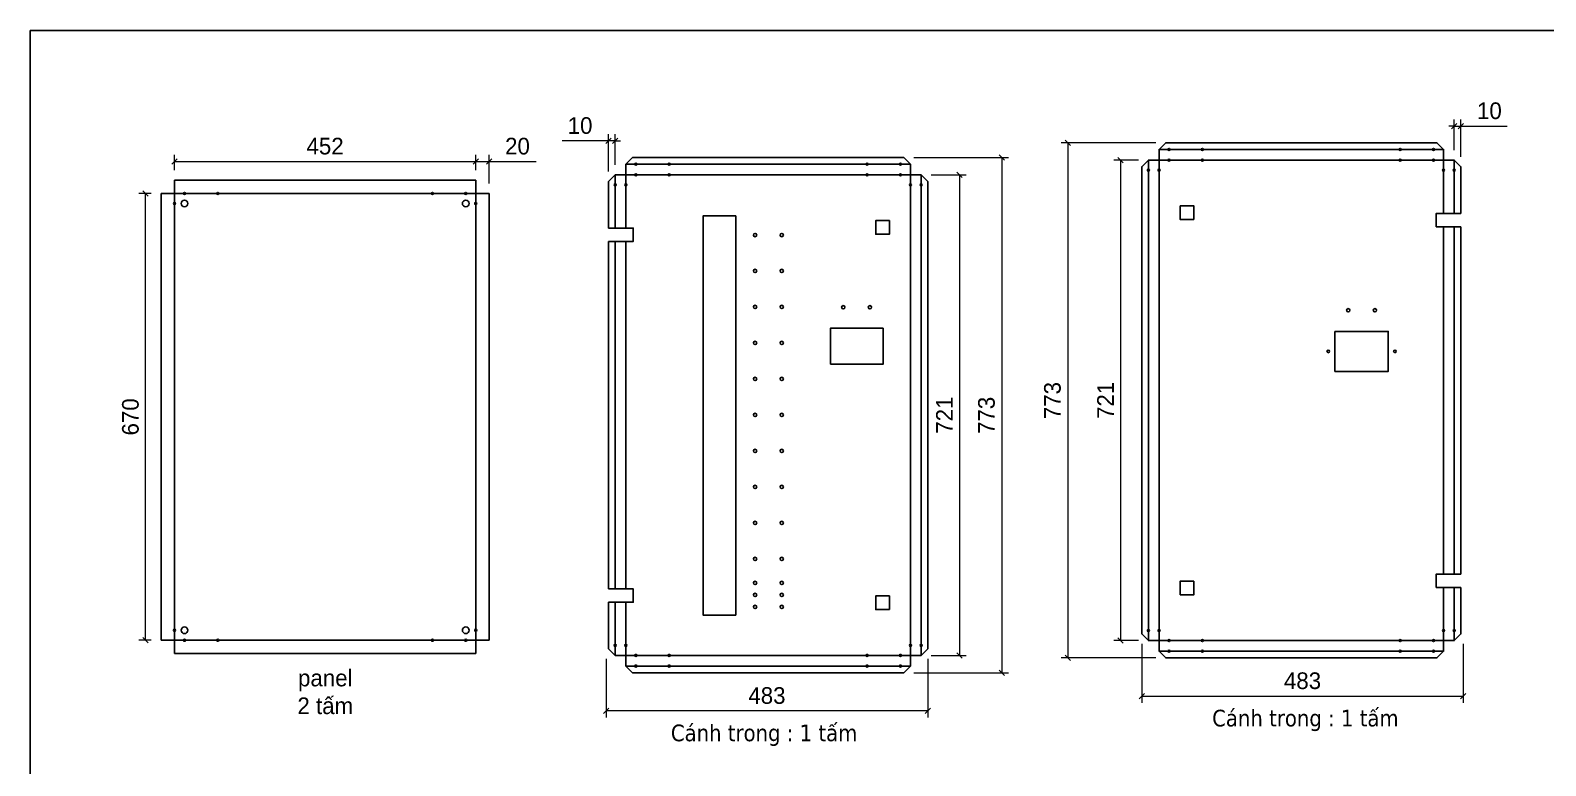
# Model space of a CAD drawing. Header units: millimetres. Extents: x 0 to 4227, y 0 to 2989.
# Drawn here: x 0 to 2274, y 1885 to 2989 of the extents above; entities that cross this region are included whole.
import ezdxf

# ---------------------------------------------------------------- set-up
doc = ezdxf.new("R2010")
doc.units = ezdxf.units.MM
doc.linetypes.add('HIDDENX2', pattern=[19.05, 12.7, -6.35])
for name, color, linetype in [('CNC', 7, 'Continuous'), ('DIM', 253, 'Continuous'), ('THIET BI', 2, 'Continuous')]:
    doc.layers.add(name, color=color, linetype=linetype)
doc.styles.add('Arial', font='arial.ttf')
doc.dimstyles.new('Dim-25', dxfattribs={"dimtxt": 25, "dimasz": 8, "dimexe": 10, "dimexo": 15, "dimgap": 10, "dimtad": 1, "dimdec": 0, "dimtxsty": 'Standard', "dimblk": 'OBLIQUE', "dimcen": 10, "dimclrd": 5, "dimclre": 5, "dimclrt": 3, "dimazin": 3, "dimtfac": 1, "dimtdec": 0, "dimtmove": 0, "dimatfit": 3, "dimldrblk": 'OBLIQUE', "dimlwd": 9, "dimlwe": 9})

# ---------------------------------------------------------------- blocks, each defined once
blk = doc.blocks.new('KHUNG CHUẨN')
at = {"color": 7}
blk.add_lwpolyline([(16919.2, -26555.2), (19889.2, -26555.2), (19889.2, -28655.2), (16919.2, -28655.2)], close=True, dxfattribs=at)
at = {"color": 3, "style": 'Arial'}
for tag, p in [('#01', (17055.6, -28580.1)), ('#02', (17431.4, -28580.1)), ('#03', (18030.6, -28580.1)), ('#08', (18751.7, -28580.1)), ('#10', (19064.8, -28580.1)), ('#04', (17024.8, -28634.6)), ('#05', (17308.5, -28633)), ('#06', (17632.7, -28633.7)), ('#07', (18002, -28634.7)), ('#09', (18753.8, -28632.6)), ('#11', (19060.3, -28625.7)), ('#12', (19806.5, -28628.9))]:
    blk.add_attdef(tag, p, '', height=20, dxfattribs=at)
blk = doc.blocks.new('f3daunguoc')
at = {"layer": 'CNC', "color": 2, "lineweight": -3}
blk.add_circle((0, 0), 1.5, dxfattribs=at)
blk = doc.blocks.new('*D56')
at = {"color": 0, "linetype": 'ByBlock', "lineweight": -2}
for p, q in [((672.3, 2795.8), (664.3, 2787.8)), ((684.3, 2787.8), (692.3, 2795.8))]:
    blk.add_line(p, q, dxfattribs=at)
at = {"layer": 'Defpoints', "color": 0, "ltscale": 3, "transparency": 16777216}
for p in [(688.3, 2791.8), (668.3, 2763.7), (688.3, 2743.7)]:
    blk.add_point(p, dxfattribs=at)
at = {"layer": 'DIM', "color": 5, "lineweight": 9, "ltscale": 3, "transparency": 16777216}
for p, q in [((668.3, 2778.7), (668.3, 2801.8)), ((688.3, 2758.7), (688.3, 2801.8)), ((668.3, 2791.8), (688.3, 2791.8)), ((688.3, 2791.8), (759.1, 2791.8))]:
    blk.add_line(p, q, dxfattribs=at)
at = {"layer": 'DIM', "color": 3, "ltscale": 3, "transparency": 16777216, "insert": (731, 2814.6), "char_height": 25, "attachment_point": 5}
blk.add_mtext('20', dxfattribs=at)
blk = doc.blocks.new('_Oblique')
at = {"color": 0, "linetype": 'ByBlock', "lineweight": -2}
blk.add_line((-0.5, -0.5), (0.5, 0.5), dxfattribs=at)
blk = doc.blocks.new('*D57')
at = {"color": 0, "linetype": 'ByBlock', "lineweight": -2}
for p, q in [((220.3, 2795.8), (212.3, 2787.8)), ((664.3, 2787.8), (672.3, 2795.8))]:
    blk.add_line(p, q, dxfattribs=at)
at = {"layer": 'Defpoints', "color": 0, "ltscale": 3, "transparency": 16777216}
for p in [(668.3, 2791.8), (216.3, 2763.7), (668.3, 2763.7)]:
    blk.add_point(p, dxfattribs=at)
at = {"layer": 'DIM', "color": 5, "lineweight": 9, "ltscale": 3, "transparency": 16777216}
for p, q in [((216.3, 2778.7), (216.3, 2801.8)), ((668.3, 2778.7), (668.3, 2801.8)), ((216.3, 2791.8), (668.3, 2791.8))]:
    blk.add_line(p, q, dxfattribs=at)
at = {"layer": 'DIM', "color": 3, "ltscale": 3, "transparency": 16777216, "insert": (442.3, 2814.6), "char_height": 25, "attachment_point": 5}
blk.add_mtext('452', dxfattribs=at)
blk = doc.blocks.new('*D58')
at = {"color": 0, "linetype": 'ByBlock', "lineweight": -2}
for p, q in [((177, 2739.7), (169, 2747.7)), ((169, 2077.3), (177, 2069.3))]:
    blk.add_line(p, q, dxfattribs=at)
at = {"layer": 'Defpoints', "color": 0, "ltscale": 3, "transparency": 16777216}
for p in [(173, 2743.7), (196.3, 2743.7), (196.3, 2073.3)]:
    blk.add_point(p, dxfattribs=at)
at = {"layer": 'DIM', "color": 5, "lineweight": 9, "ltscale": 3, "transparency": 16777216}
for p, q in [((181.3, 2743.7), (163, 2743.7)), ((173, 2073.3), (173, 2743.7)), ((181.3, 2073.3), (163, 2073.3))]:
    blk.add_line(p, q, dxfattribs=at)
at = {"layer": 'DIM', "color": 3, "ltscale": 3, "transparency": 16777216, "insert": (150.3, 2408.5), "char_height": 25, "attachment_point": 5, "rotation": 90}
blk.add_mtext('670', dxfattribs=at)
blk = doc.blocks.new('*D59')
at = {"color": 0, "linetype": 'ByBlock', "lineweight": -2}
for p, q in [((2132.6, 2840.9), (2140.6, 2848.9)), ((2150.6, 2848.9), (2142.6, 2840.9))]:
    blk.add_line(p, q, dxfattribs=at)
at = {"layer": 'Defpoints', "color": 0, "ltscale": 3, "transparency": 16777216}
for p in [(2146.6, 2844.9), (2136.6, 2793.7), (2146.6, 2783.7)]:
    blk.add_point(p, dxfattribs=at)
at = {"layer": 'DIM', "color": 5, "lineweight": 9, "ltscale": 3, "transparency": 16777216}
for p, q in [((2136.6, 2844.9), (2128.6, 2844.9)), ((2136.6, 2808.7), (2136.6, 2854.9)), ((2136.6, 2844.9), (2146.6, 2844.9)), ((2146.6, 2798.7), (2146.6, 2854.9)), ((2146.6, 2844.9), (2216, 2844.9))]:
    blk.add_line(p, q, dxfattribs=at)
at = {"layer": 'DIM', "color": 3, "ltscale": 3, "transparency": 16777216, "insert": (2189.3, 2867.7), "char_height": 25, "attachment_point": 5}
blk.add_mtext('10', dxfattribs=at)
blk = doc.blocks.new('*D60')
at = {"color": 0, "linetype": 'ByBlock', "lineweight": -2}
for p, q in [((1560.6, 2815.7), (1552.6, 2823.7)), ((1552.6, 2050.9), (1560.6, 2042.9))]:
    blk.add_line(p, q, dxfattribs=at)
at = {"layer": 'Defpoints', "color": 0, "ltscale": 3, "transparency": 16777216}
for p in [(1703.6, 2819.7), (1556.6, 2046.9), (1703.6, 2046.9)]:
    blk.add_point(p, dxfattribs=at)
at = {"layer": 'DIM', "color": 5, "lineweight": 9, "ltscale": 3, "transparency": 16777216}
for p, q in [((1688.6, 2819.7), (1546.6, 2819.7)), ((1556.6, 2819.7), (1556.6, 2046.9)), ((1688.6, 2046.9), (1546.6, 2046.9))]:
    blk.add_line(p, q, dxfattribs=at)
at = {"layer": 'DIM', "color": 3, "ltscale": 3, "transparency": 16777216, "insert": (1533.8, 2433), "char_height": 25, "attachment_point": 5, "rotation": 90}
blk.add_mtext('773', dxfattribs=at)
blk = doc.blocks.new('*D61')
at = {"color": 0, "linetype": 'ByBlock', "lineweight": -2}
for p, q in [((1639.9, 2789.7), (1631.9, 2797.7)), ((1631.9, 2076.9), (1639.9, 2068.9))]:
    blk.add_line(p, q, dxfattribs=at)
at = {"layer": 'Defpoints', "color": 0, "ltscale": 3, "transparency": 16777216}
for p in [(1677.6, 2793.7), (1635.9, 2072.9), (1677.6, 2072.9)]:
    blk.add_point(p, dxfattribs=at)
at = {"layer": 'DIM', "color": 5, "lineweight": 9, "ltscale": 3, "transparency": 16777216}
for p, q in [((1662.6, 2793.7), (1625.9, 2793.7)), ((1635.9, 2793.7), (1635.9, 2072.9)), ((1662.6, 2072.9), (1625.9, 2072.9))]:
    blk.add_line(p, q, dxfattribs=at)
at = {"layer": 'DIM', "color": 3, "ltscale": 3, "transparency": 16777216, "insert": (1613.3, 2433.3), "char_height": 25, "attachment_point": 5, "rotation": 90}
blk.add_mtext('721', dxfattribs=at)
blk = doc.blocks.new('*D62')
at = {"color": 0, "linetype": 'ByBlock', "lineweight": -2}
for p, q in [((1671.6, 1993.7), (1663.6, 1985.7)), ((2146.2, 1985.7), (2154.2, 1993.7))]:
    blk.add_line(p, q, dxfattribs=at)
at = {"layer": 'Defpoints', "color": 0, "ltscale": 3, "transparency": 16777216}
for p in [(1667.6, 2082.9), (2150.2, 2082.9), (2150.2, 1989.7)]:
    blk.add_point(p, dxfattribs=at)
at = {"layer": 'DIM', "color": 5, "lineweight": 9, "ltscale": 3, "transparency": 16777216}
for p, q in [((1667.6, 2067.9), (1667.6, 1979.7)), ((2150.2, 2067.9), (2150.2, 1979.7)), ((1667.6, 1989.7), (2150.2, 1989.7))]:
    blk.add_line(p, q, dxfattribs=at)
at = {"layer": 'DIM', "color": 3, "ltscale": 3, "transparency": 16777216, "insert": (1908.9, 2012.5), "char_height": 25, "attachment_point": 5}
blk.add_mtext('483', dxfattribs=at)
blk = doc.blocks.new('*D63')
at = {"color": 0, "linetype": 'ByBlock', "lineweight": -2}
for p, q in [((863.6, 2818.8), (871.6, 2826.8)), ((881.6, 2826.8), (873.6, 2818.8))]:
    blk.add_line(p, q, dxfattribs=at)
at = {"layer": 'Defpoints', "color": 0, "ltscale": 3, "transparency": 16777216}
for p in [(867.6, 2822.8), (867.6, 2761.5), (877.6, 2771.5)]:
    blk.add_point(p, dxfattribs=at)
at = {"layer": 'DIM', "color": 5, "lineweight": 9, "ltscale": 3, "transparency": 16777216}
for p, q in [((867.6, 2822.8), (798.2, 2822.8)), ((867.6, 2776.5), (867.6, 2832.8)), ((877.6, 2822.8), (867.6, 2822.8)), ((877.6, 2786.5), (877.6, 2832.8)), ((877.6, 2822.8), (885.6, 2822.8))]:
    blk.add_line(p, q, dxfattribs=at)
at = {"layer": 'DIM', "color": 3, "ltscale": 3, "transparency": 16777216, "insert": (824.9, 2845.5), "char_height": 25, "attachment_point": 5}
blk.add_mtext('10', dxfattribs=at)
blk = doc.blocks.new('*D64')
at = {"color": 0, "linetype": 'ByBlock', "lineweight": -2}
for p, q in [((1461.6, 2793.5), (1453.6, 2801.5)), ((1453.6, 2028.7), (1461.6, 2020.7))]:
    blk.add_line(p, q, dxfattribs=at)
at = {"layer": 'Defpoints', "color": 0, "ltscale": 3, "transparency": 16777216}
for p in [(1310.6, 2797.5), (1310.6, 2024.7), (1457.6, 2024.7)]:
    blk.add_point(p, dxfattribs=at)
at = {"layer": 'DIM', "color": 5, "lineweight": 9, "ltscale": 3, "transparency": 16777216}
for p, q in [((1325.6, 2797.5), (1467.6, 2797.5)), ((1457.6, 2797.5), (1457.6, 2024.7)), ((1325.6, 2024.7), (1467.6, 2024.7))]:
    blk.add_line(p, q, dxfattribs=at)
at = {"layer": 'DIM', "color": 3, "ltscale": 3, "transparency": 16777216, "insert": (1434.8, 2410.8), "char_height": 25, "attachment_point": 5, "rotation": 90}
blk.add_mtext('773', dxfattribs=at)
blk = doc.blocks.new('*D65')
at = {"color": 0, "linetype": 'ByBlock', "lineweight": -2}
for p, q in [((1398.2, 2767.5), (1390.2, 2775.5)), ((1390.2, 2054.7), (1398.2, 2046.7))]:
    blk.add_line(p, q, dxfattribs=at)
at = {"layer": 'Defpoints', "color": 0, "ltscale": 3, "transparency": 16777216}
for p in [(1336.6, 2771.5), (1336.6, 2050.7), (1394.2, 2050.7)]:
    blk.add_point(p, dxfattribs=at)
at = {"layer": 'DIM', "color": 5, "lineweight": 9, "ltscale": 3, "transparency": 16777216}
for p, q in [((1351.6, 2771.5), (1404.2, 2771.5)), ((1394.2, 2771.5), (1394.2, 2050.7)), ((1351.6, 2050.7), (1404.2, 2050.7))]:
    blk.add_line(p, q, dxfattribs=at)
at = {"layer": 'DIM', "color": 3, "ltscale": 3, "transparency": 16777216, "insert": (1371.6, 2411.1), "char_height": 25, "attachment_point": 5, "rotation": 90}
blk.add_mtext('721', dxfattribs=at)
blk = doc.blocks.new('*D66')
at = {"color": 0, "linetype": 'ByBlock', "lineweight": -2}
for p, q in [((868, 1971.5), (860, 1963.5)), ((1342.6, 1963.5), (1350.6, 1971.5))]:
    blk.add_line(p, q, dxfattribs=at)
at = {"layer": 'Defpoints', "color": 0, "ltscale": 3, "transparency": 16777216}
for p in [(864, 2060.7), (1346.6, 2060.7), (864, 1967.5)]:
    blk.add_point(p, dxfattribs=at)
at = {"layer": 'DIM', "color": 5, "lineweight": 9, "ltscale": 3, "transparency": 16777216}
for p, q in [((864, 2045.7), (864, 1957.5)), ((1346.6, 2045.7), (1346.6, 1957.5)), ((1346.6, 1967.5), (864, 1967.5))]:
    blk.add_line(p, q, dxfattribs=at)
at = {"layer": 'DIM', "color": 3, "ltscale": 3, "transparency": 16777216, "insert": (1105.3, 1990.3), "char_height": 25, "attachment_point": 5}
blk.add_mtext('483', dxfattribs=at)

msp = doc.modelspace()

# ---------------------------------------------------------------- linework, layer by layer
at = {"color": 7}
for points in [[(2146.6, 2152.7), (2146.6, 2082.9), (2136.6, 2072.9), (2120.6, 2072.9), (2120.6, 2056.9), (2110.6, 2046.9), (1703.6, 2046.9), (1693.6, 2056.9), (1693.6, 2072.9), (1677.6, 2072.9), (1667.6, 2082.9), (1667.6, 2783.7), (1677.6, 2793.7), (1693.6, 2793.7), (1693.6, 2809.7), (1703.6, 2819.7), (2110.6, 2819.7), (2120.6, 2809.7), (2120.6, 2793.7), (2136.6, 2793.7), (2146.6, 2783.7), (2146.6, 2713.9)], [(867.6, 2130.5), (867.6, 2060.7), (877.6, 2050.7), (893.6, 2050.7), (893.6, 2034.7), (903.6, 2024.7), (1310.6, 2024.7), (1320.6, 2034.7), (1320.6, 2050.7), (1336.6, 2050.7), (1346.6, 2060.7), (1346.6, 2761.5), (1336.6, 2771.5), (1320.6, 2771.5), (1320.6, 2787.5), (1310.6, 2797.5), (903.6, 2797.5), (893.6, 2787.5), (893.6, 2771.5), (877.6, 2771.5), (867.6, 2761.5), (867.6, 2691.7)], [(1693.6, 2809.7), (2120.6, 2809.7)], [(1320.6, 2787.5), (893.6, 2787.5)], [(1677.6, 2072.9), (1677.6, 2793.7)], [(2120.6, 2152.7), (2120.6, 2072.9), (1693.6, 2072.9), (1693.6, 2793.7), (2120.6, 2793.7), (2120.6, 2713.9)], [(2136.6, 2793.7), (2136.6, 2713.9)], [(216.3, 2763.7), (668.3, 2763.7)], [(877.6, 2771.5), (877.6, 2691.7)], [(893.6, 2130.5), (893.6, 2050.7), (1320.6, 2050.7), (1320.6, 2771.5), (893.6, 2771.5), (893.6, 2691.7)], [(1336.6, 2050.7), (1336.6, 2771.5)], [(196.3, 2073.3), (196.3, 2743.7)], [(688.3, 2743.7), (688.3, 2073.3)], [(2120.6, 2693.9), (2120.6, 2172.7)], [(2136.6, 2693.9), (2136.6, 2172.7)], [(2146.6, 2693.9), (2146.6, 2172.7)], [(867.6, 2671.7), (867.6, 2150.5)], [(877.6, 2671.7), (877.6, 2150.5)], [(893.6, 2671.7), (893.6, 2150.5)], [(2136.6, 2152.7), (2136.6, 2072.9)], [(877.6, 2130.5), (877.6, 2050.7)], [(668.3, 2053.3), (216.3, 2053.3)], [(2120.6, 2056.9), (1693.6, 2056.9)], [(893.6, 2034.7), (1320.6, 2034.7)]]:
    msp.add_lwpolyline(points, dxfattribs=at)
at = {"color": 7, "ltscale": 3}
for points in [[(216.3, 2763.7), (216.3, 2743.7), (196.3, 2743.7)], [(668.3, 2763.7), (668.3, 2743.7), (688.3, 2743.7)], [(216.3, 2053.3), (216.3, 2073.3), (196.3, 2073.3)], [(668.3, 2053.3), (668.3, 2073.3), (688.3, 2073.3)]]:
    msp.add_lwpolyline(points, dxfattribs=at)
at = {"color": 1, "linetype": 'HIDDENX2'}
msp.add_lwpolyline([(216.3, 2743.7), (668.3, 2743.7), (668.3, 2073.3), (216.3, 2073.3)], close=True, dxfattribs=at)
at = {"color": 7}
msp.add_lwpolyline([(216.3, 2743.7), (668.3, 2743.7), (668.3, 2073.3), (216.3, 2073.3)], close=True, dxfattribs=at)
at = {"color": 2, "linetype": 'Continuous', "ltscale": 0.5}
msp.add_lwpolyline([(1058.5, 2710.1), (1009.5, 2710.1), (1009.5, 2111.1), (1058.5, 2111.1)], close=True, dxfattribs=at)
at = {"color": 2, "ltscale": 3}
for points in [[(1725.2, 2725.2), (1745.7, 2725.2), (1745.7, 2704.7), (1725.2, 2704.7)], [(1289.1, 2703), (1268.6, 2703), (1268.6, 2682.5), (1289.1, 2682.5)], [(1289.1, 2703), (1268.6, 2703), (1268.6, 2682.5), (1289.1, 2682.5)], [(1725.2, 2141.5), (1745.7, 2141.5), (1745.7, 2162), (1725.2, 2162)], [(1289.1, 2119.3), (1268.6, 2119.3), (1268.6, 2139.8), (1289.1, 2139.8)], [(1289.1, 2119.3), (1268.6, 2119.3), (1268.6, 2139.8), (1289.1, 2139.8)]]:
    msp.add_lwpolyline(points, close=True, dxfattribs=at)
at = {"color": 2}
for points in [[(2146.6, 2693.9), (2109.6, 2693.9), (2109.6, 2713.9), (2146.6, 2713.9)], [(867.6, 2671.7), (904.6, 2671.7), (904.6, 2691.7), (867.6, 2691.7)], [(2146.6, 2172.7), (2109.6, 2172.7), (2109.6, 2152.7), (2146.6, 2152.7)], [(867.6, 2150.5), (904.6, 2150.5), (904.6, 2130.5), (867.6, 2130.5)]]:
    msp.add_lwpolyline(points, dxfattribs=at)
msp.add_lwpolyline([(1957.6, 2536.8), (2037.6, 2536.8), (2037.6, 2476.8), (1957.6, 2476.8)], close=True, dxfattribs=at)
at = {"color": 2, "ltscale": 3}
for centre in [(231.3, 2728.7), (653.3, 2728.7), (231.3, 2088.3), (653.3, 2088.3)]:
    msp.add_circle(centre, 5, dxfattribs=at)
at = {"color": 2}
for centre, radius in [((1087.5, 2681.4), 2.5), ((1127.5, 2681.4), 2.5), ((1087.5, 2627.4), 2.5), ((1127.5, 2627.4), 2.5), ((1087.5, 2573.4), 2.5), ((1127.5, 2573.4), 2.5), ((1219.9, 2573.1), 2.5), ((1259.9, 2573.1), 2.5), ((1977.5, 2568.4), 2.5), ((2017.5, 2568.4), 2.5), ((1087.5, 2519.4), 2.5), ((1127.5, 2519.4), 2.5), ((1947.6, 2506.8), 2), ((2047.6, 2506.8), 2), ((1087.5, 2465.4), 2.5), ((1127.5, 2465.4), 2.5), ((1087.5, 2411.4), 2.5), ((1127.5, 2411.4), 2.5), ((1087.5, 2357.4), 2.5), ((1127.5, 2357.4), 2.5), ((1087.5, 2303.4), 2.5), ((1127.5, 2303.4), 2.5), ((1087.5, 2249.4), 2.5), ((1127.5, 2249.4), 2.5), ((1087.5, 2195.4), 2.5), ((1127.5, 2195.4), 2.5), ((1087.5, 2159.4), 2.5), ((1127.5, 2159.4), 2.5), ((1087.5, 2141.4), 2.5), ((1127.5, 2141.4), 2.5), ((1087.5, 2123.4), 2.5), ((1127.5, 2123.4), 2.5)]:
    msp.add_circle(centre, radius, dxfattribs=at)
at = {"layer": 'THIET BI', "linetype": 'Continuous', "ltscale": 0.5}
msp.add_lwpolyline([(1200.5, 2487.5), (1200.5, 2541.5), (1279.5, 2541.5), (1279.5, 2487.5)], close=True, dxfattribs=at)

# ---------------------------------------------------------------- block references
at = {"color": 3, "xscale": 1.42310519998864, "yscale": 1.42310519998864, "zscale": 1.42310519998864}
msp.add_blockref('KHUNG CHUẨN', (-24077.9, 40779.3), dxfattribs=at)
at = {"lineweight": -3, "xscale": -1, "rotation": 180}
for p in [(1708.6, 2809.7), (1758.6, 2809.7), (908.6, 2787.5), (958.6, 2787.5), (1677.6, 2778.7), (1693.6, 2778.7), (1708.6, 2793.7), (1758.6, 2793.7), (877.6, 2756.5), (893.6, 2756.5), (908.6, 2771.5), (958.6, 2771.5), (216.3, 2728.7), (231.3, 2743.7), (281.3, 2743.7)]:
    msp.add_blockref('f3daunguoc', p, dxfattribs=at)
at = {"lineweight": -3, "rotation": 180}
for p in [(2055.6, 2809.7), (2105.6, 2809.7), (1255.6, 2787.5), (1305.6, 2787.5), (2055.6, 2793.7), (2105.6, 2793.7), (2120.6, 2778.7), (2136.6, 2778.7), (1255.6, 2771.5), (1305.6, 2771.5), (1320.6, 2756.5), (1336.6, 2756.5), (603.3, 2743.7), (653.3, 2743.7), (668.3, 2728.7)]:
    msp.add_blockref('f3daunguoc', p, dxfattribs=at)
at = {"lineweight": -3}
for p in [(216.3, 2088.3), (231.3, 2073.3), (281.3, 2073.3), (1677.6, 2087.9), (1693.6, 2087.9), (1708.6, 2072.9), (1758.6, 2072.9), (877.6, 2065.7), (893.6, 2065.7), (908.6, 2050.7), (958.6, 2050.7), (1708.6, 2056.9), (1758.6, 2056.9), (908.6, 2034.7), (958.6, 2034.7)]:
    msp.add_blockref('f3daunguoc', p, dxfattribs=at)
at = {"lineweight": -3, "xscale": -1}
for p in [(603.3, 2073.3), (653.3, 2073.3), (668.3, 2088.3), (2055.6, 2072.9), (2105.6, 2072.9), (2120.6, 2087.9), (2136.6, 2087.9), (1255.6, 2050.7), (1305.6, 2050.7), (1320.6, 2065.7), (1336.6, 2065.7), (2055.6, 2056.9), (2105.6, 2056.9), (1255.6, 2034.7), (1305.6, 2034.7)]:
    msp.add_blockref('f3daunguoc', p, dxfattribs=at)

# ---------------------------------------------------------------- texts
at = {"color": 2, "char_height": 25, "attachment_point": 5}
for s, insert, width in [('panel \\P2 tấm', (442.6, 1995.7), 785), ('{\\fTahoma|b0|i0|c0|p34;Cánh trong : 1 tấm}', (1913.2, 1953), 775), ('{\\fTahoma|b0|i0|c0|p34;Cánh trong : 1 tấm}', (1101, 1930.8), 775)]:
    msp.add_mtext(s, dxfattribs=dict(at, insert=insert, width=width))

# ---------------------------------------------------------------- dimensions: what is measured, and where the dimension line sits
at = {"layer": 'DIM', "color": 7, "ltscale": 3}
for base, p1, p2, picture, middle in [((2146.6, 2844.9), (2136.6, 2793.7), (2146.6, 2783.7), '*D59', (2189.3, 2867.7)), ((668.3, 2791.8), (216.3, 2763.7), (668.3, 2763.7), '*D57', (442.3, 2814.6)), ((2150.2, 1989.7), (1667.6, 2082.9), (2150.2, 2082.9), '*D62', (1908.9, 2012.5))]:
    dim = msp.add_linear_dim(base=base, p1=p1, p2=p2, dimstyle='Dim-25', dxfattribs=at)
    dim.commit()
    dim.dimension.update_dxf_attribs({"geometry": picture, "text_midpoint": middle})
for base, p1, p2, angle, picture, middle in [((867.6, 2822.8), (877.6, 2771.5), (867.6, 2761.5), 180, '*D63', (824.9, 2845.5)), ((1635.9, 2072.9), (1677.6, 2793.7), (1677.6, 2072.9), 90, '*D61', (1613.3, 2433.3)), ((173, 2743.7), (196.3, 2073.3), (196.3, 2743.7), 90, '*D58', (150.3, 2408.5)), ((864, 1967.5), (1346.6, 2060.7), (864, 2060.7), 180, '*D66', (1105.3, 1990.3))]:
    dim = msp.add_linear_dim(base=base, p1=p1, p2=p2, angle=angle, dimstyle='Dim-25', dxfattribs=at)
    dim.commit()
    dim.dimension.update_dxf_attribs({"geometry": picture, "text_midpoint": middle})
dim = msp.add_linear_dim(base=(688.3, 2791.8), p1=(668.3, 2763.7), p2=(688.3, 2743.7), dimstyle='Dim-25', dxfattribs=at)
dim.commit()
dim.dimension.update_dxf_attribs({"geometry": '*D56', "text_midpoint": (731, 2791.8), "dimtype": 160})
for base, p1, p2, picture, middle in [((1556.6, 2046.9), (1703.6, 2819.7), (1703.6, 2046.9), '*D60', (1556.6, 2433)), ((1457.6, 2024.7), (1310.6, 2797.5), (1310.6, 2024.7), '*D64', (1457.6, 2410.8)), ((1394.2, 2050.7), (1336.6, 2771.5), (1336.6, 2050.7), '*D65', (1394.2, 2411.1))]:
    dim = msp.add_linear_dim(base=base, p1=p1, p2=p2, angle=90, dimstyle='Dim-25', dxfattribs=at)
    dim.commit()
    dim.dimension.update_dxf_attribs({"geometry": picture, "text_midpoint": middle, "dimtype": 160})

doc.saveas('drawing.dxf')
